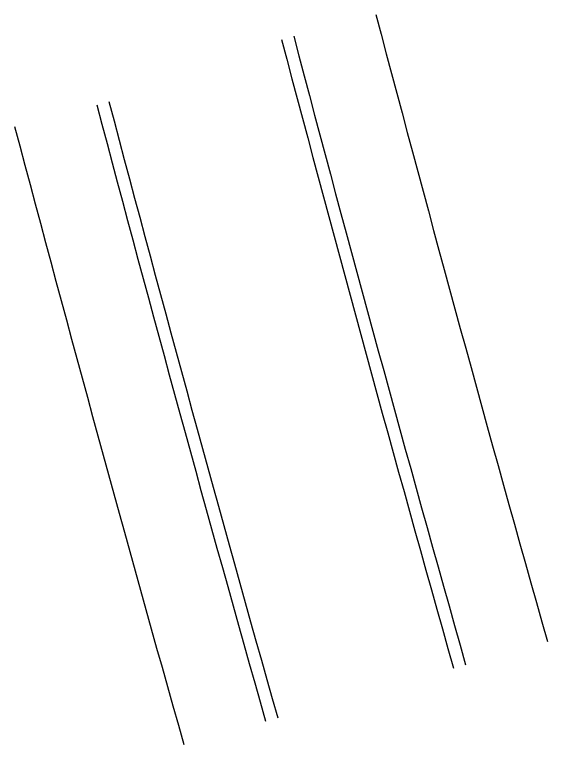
# Model space of a CAD drawing. Header units: metres. Extents: x 2434713 to 2437276, y 412026 to 418243.
# Drawn here: x 2435840.5 to 2435925.1, y 416529.8 to 416645.7 of the extents above; entities that cross this region are included whole.
import ezdxf

# ---------------------------------------------------------------- set-up
doc = ezdxf.new("R2010")
doc.units = ezdxf.units.M
doc.layers.add('P-CURB', color=2, linetype='Continuous')
doc.layers.add('RES_SURVEY$0$P-LOTLINE', color=3, linetype='Continuous')

msp = doc.modelspace()

# ---------------------------------------------------------------- linework, layer by layer
at = {"layer": 'P-CURB'}
for centre, radius, start, end in [((2441669.68, 418171.04), 5983.5, 194.803689, 195.794124), ((2441669.68, 418171.04), 5985.5, 194.803689, 195.794124), ((2441425.52, 418104.2), 5761.37, 194.806466, 195.815298), ((2441425.48, 418104.19), 5763.33, 194.806469, 195.815302)]:
    msp.add_arc(centre, radius, start, end, dxfattribs=at)
at = {"layer": 'RES_SURVEY$0$P-LOTLINE'}
for radius, start in [(5970, 194.803689), (6030, 194.827696)]:
    msp.add_arc((2441669.68, 418171.04), radius, start, 195.794124, dxfattribs=at)

doc.saveas('drawing.dxf')
